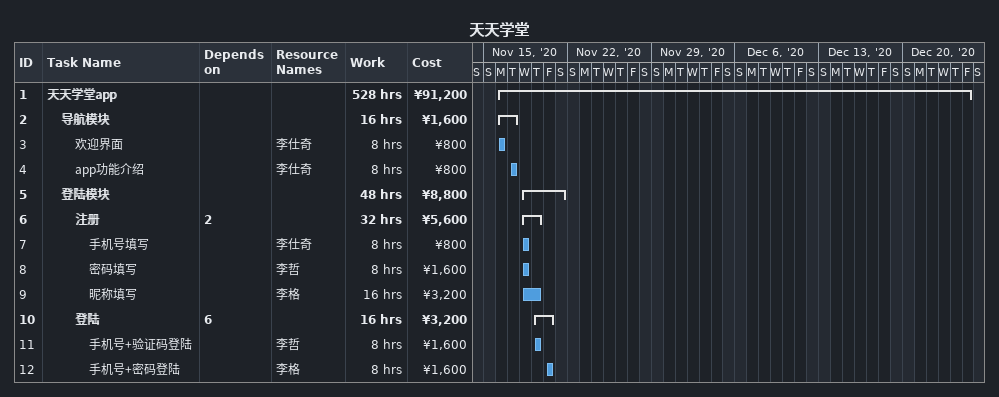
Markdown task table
天天学堂

| ID | Level | Task | Start | Finish | Predecessors | Resources | Work (h) | Cost (¥) |
|---|---|---|---|---|---|---|---|---|
| 1 | 1 | **天天学堂app** | 2020-11-16 | 2020-12-25 |  |  | 528 | 91200 |
| 2 | 2 | **导航模块** | 2020-11-16 | 2020-11-17 |  |  | 16 | 1600 |
| 3 | 3 | 欢迎界面 | 2020-11-16 | 2020-11-16 |  | 李仕奇 | 8 | 800 |
| 4 | 3 | app功能介绍 | 2020-11-17 | 2020-11-17 |  | 李仕奇 | 8 | 800 |
| 5 | 2 | **登陆模块** | 2020-11-18 | 2020-11-21 |  |  | 48 | 8800 |
| 6 | 3 | **注册** | 2020-11-18 | 2020-11-19 | 2 |  | 32 | 5600 |
| 7 | 4 | 手机号填写 | 2020-11-18 | 2020-11-18 |  | 李仕奇 | 8 | 800 |
| 8 | 4 | 密码填写 | 2020-11-18 | 2020-11-18 |  | 李哲 | 8 | 1600 |
| 9 | 4 | 昵称填写 | 2020-11-18 | 2020-11-19 |  | 李格 | 16 | 3200 |
| 10 | 3 | **登陆** | 2020-11-19 | 2020-11-20 | 6 |  | 16 | 3200 |
| 11 | 4 | 手机号+验证码登陆 | 2020-11-19 | 2020-11-19 |  | 李哲 | 8 | 1600 |
| 12 | 4 | 手机号+密码登陆 | 2020-11-20 | 2020-11-20 |  | 李格 | 8 | 1600 |
